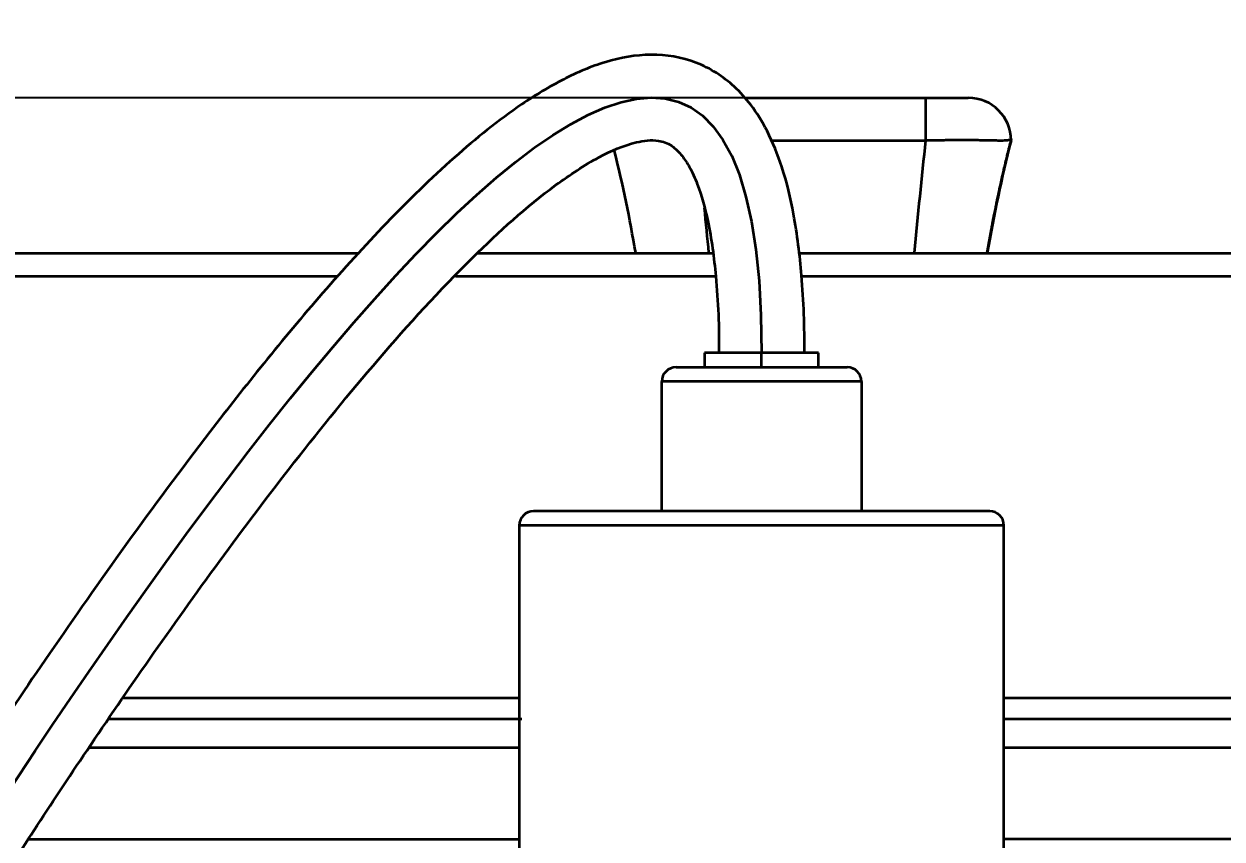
# Model space of a CAD drawing. Header units: millimetres. Extents: x 101 to 1819, y 134 to 1482.
# Drawn here: x 328.7 to 412.8, y 1298.1 to 1355.3 of the extents above; entities that cross this region are included whole.
import ezdxf

# ---------------------------------------------------------------- set-up
doc = ezdxf.new("R2010")
doc.units = ezdxf.units.MM
doc.layers.add('1', color=7, linetype='Continuous', lineweight=18)
doc.layers.add('尺寸线层', color=3, linetype='Continuous', lineweight=18)
doc.styles.add('HZ', font='', dxfattribs={"width": 0.8})
doc.styles.get('HZ').set_extended_font_data('宋体')
doc.dimstyles.new('JP20', dxfattribs={"dimtxt": 20, "dimasz": 18, "dimexe": 0.18, "dimexo": 0.0625, "dimgap": 0.09, "dimtad": 1, "dimdec": 1, "dimzin": 12, "dimdsep": 46, "dimtxsty": 'HZ', "dimcen": 0.09, "dimdle": 36, "dimclrd": 136, "dimclre": 4, "dimclrt": 6, "dimadec": 0, "dimazin": 0, "dimtfac": 1, "dimtdec": 1, "dimtmove": 0, "dimatfit": 3, "dimfxl": 1, "dimtolj": 1, "dimarcsym": 0})

# ---------------------------------------------------------------- blocks, each defined once
blk = doc.blocks.new('*X9')
at = {"layer": 'Defpoints', "color": 0}
for p in [(501.0882644968433, 1418.820839111358), (266.8882644968435, 1298.095254581548), (501.0882644968433, 1298.095254581548)]:
    blk.add_point(p, dxfattribs=at)
at = {"layer": '尺寸线层', "color": 4, "linetype": 'Continuous', "lineweight": -2}
for p, q in [((266.8882644968435, 1298.157754581548), (266.8882644968435, 1419.000839111358)), ((501.0882644968433, 1298.157754581548), (501.0882644968433, 1419.000839111358))]:
    blk.add_line(p, q, dxfattribs=at)
at = {"layer": '尺寸线层', "color": 136, "linetype": 'Continuous', "lineweight": -2}
blk.add_line((284.8882644968435, 1418.820839111358), (483.0882644968433, 1418.820839111358), dxfattribs=at)
at = {"layer": '尺寸线层', "color": 136}
for points in [[(284.8882644968435, 1421.820839111358), (284.8882644968435, 1415.820839111358), (266.8882644968435, 1418.820839111358)], [(483.0882644968433, 1415.820839111358), (483.0882644968433, 1421.820839111358), (501.0882644968433, 1418.820839111358)]]:
    blk.add_solid(points, dxfattribs=at)
at = {"layer": '尺寸线层', "color": 6, "insert": (383.9882644968434, 1428.910839111358), "char_height": 20, "attachment_point": 5, "style": 'HZ', "bg_fill": 3, "box_fill_scale": 1.1, "bg_fill_color": 256, "bg_fill_true_color": 13158600, "bg_fill_transparency": 0}
blk.add_mtext('\\A1;234', dxfattribs=at)
blk = doc.blocks.new('*X10')
at = {"layer": 'Defpoints', "color": 0}
for p in [(391.9883034489521, 1350.095265294635), (123.920852745644, 893.0952652946348), (310.856035233769, 893.0952652946348)]:
    blk.add_point(p, dxfattribs=at)
at = {"layer": '尺寸线层', "color": 4, "linetype": 'Continuous', "lineweight": -2}
for p, q in [((391.9258034489521, 1350.095265294635), (123.740852745644, 1350.095265294635)), ((310.793535233769, 893.0952652946348), (123.740852745644, 893.0952652946348))]:
    blk.add_line(p, q, dxfattribs=at)
at = {"layer": '尺寸线层', "color": 136, "linetype": 'Continuous', "lineweight": -2}
blk.add_line((123.920852745644, 1332.095265294635), (123.920852745644, 911.0952652946348), dxfattribs=at)
at = {"layer": '尺寸线层', "color": 136}
for points in [[(126.920852745644, 1332.095265294635), (120.920852745644, 1332.095265294635), (123.920852745644, 1350.095265294635)], [(120.920852745644, 911.0952652946348), (126.920852745644, 911.0952652946348), (123.920852745644, 893.0952652946348)]]:
    blk.add_solid(points, dxfattribs=at)
at = {"layer": '尺寸线层', "color": 6, "insert": (113.830852745644, 1121.595265294635), "char_height": 20, "attachment_point": 5, "rotation": 90, "style": 'HZ', "bg_fill": 3, "box_fill_scale": 1.1, "bg_fill_color": 256, "bg_fill_true_color": 13158600, "bg_fill_transparency": 0}
blk.add_mtext('\\A1;457', dxfattribs=at)

msp = doc.modelspace()

# ---------------------------------------------------------------- linework, layer by layer
at = {"layer": '1', "color": 0, "linetype": 'Continuous', "lineweight": 35}
for p, q in [((379.2813034489527, 1350.095265294635), (394.9883034489521, 1350.095265294635)), ((391.9883034489521, 1350.095265294635), (391.9883034489521, 1347.095265294635)), ((376.4882644968948, 1332.195254581548), (376.4882644968948, 1331.195254581548)), ((384.4882644968948, 1332.195254581548), (376.4882644968948, 1332.195254581548)), ((380.4882644968948, 1331.195254581548), (380.4882644968948, 1332.195254581548)), ((384.4882644968948, 1331.195254581548), (384.4882644968948, 1332.195254581548)), ((374.4882644968948, 1331.195254581548), (386.4882644968948, 1331.195254581548)), ((373.4882644968948, 1321.095254581548), (373.4882644968948, 1330.195254581548)), ((387.4882644968948, 1330.195254581548), (373.4882644968948, 1330.195254581548)), ((387.4882644968948, 1330.195254581548), (387.4882644968948, 1321.095254581548)), ((396.4882644968948, 1321.095254581548), (364.4882644968948, 1321.095254581548)), ((363.4882644968948, 1320.095254581548), (363.4882644968948, 1293.364004581548)), ((397.4882644968948, 1320.095254581548), (363.4882644968948, 1320.095254581548)), ((397.4882644968948, 1293.364004581548), (397.4882644968948, 1320.095254581548)), ((329.050576996844, 1298.095254581548), (363.488420746844, 1298.095254581548)), ((501.0882644968433, 1298.095254581548), (397.4875457468434, 1298.095254581548))]:
    msp.add_line(p, q, dxfattribs=at)
for centre, radius, start, end in [((394.9883034489521, 1347.095265294635), 3, 0, 90), ((374.4882644968948, 1330.195254581548), 1, 90, 180), ((386.4882644968948, 1330.195254581548), 1, 0, 90), ((364.4882644968948, 1320.095254581548), 1, 90, 180), ((396.4882644968948, 1320.095254581548), 1, 0, 90)]:
    msp.add_arc(centre, radius, start, end, dxfattribs=at)
for points, knots in [([(383.488263085339, 1332.195254581548), (383.5129016369483, 1334.015908094249), (383.379858112221, 1337.267311956805), (382.8627022226874, 1341.645520613277), (382.0496899466589, 1345.05122527206), (381.017770534082, 1347.633212329301), (379.8616587121705, 1349.520319268144), (378.292382497697, 1351.276749682463), (375.9574285876834, 1352.768290288121), (372.722918960093, 1353.298406087663), (369.5141021931522, 1352.719520242351), (366.4897621663777, 1351.427865827068), (362.8827907724208, 1349.221273965018), (358.7097905460814, 1345.833901550256), (354.0995526459992, 1341.324033122188), (349.6871917710514, 1336.451224657781), (345.5837575913465, 1331.536750718589), (340.9431134271317, 1325.64170666789), (335.861204243628, 1318.772554447867), (330.5493612208484, 1311.194492126985), (326.6280393152383, 1305.35546955641), (323.8695215583921, 1301.149169041052), (321.7597594410336, 1297.883816771536), (319.7079922858129, 1294.654245575519), (317.7736875224919, 1291.559918675449), (316.1790596659921, 1288.969342466541), (315.1083089149342, 1287.198383817949), (314.8599851287172, 1286.786179290054), (314.851299664153, 1286.768023050407)], [0, 0, 0, 0, 4.436313721827335, 7.965970122648032, 10.76042890499346, 12.97631996505753, 14.74118040253223, 16.14591011604367, 18.71765177283233, 21.34299948811464, 23.9627336278429, 26.58624543013056, 29.3475870366499, 34.29149431355042, 39.73509194925378, 45.22963557433565, 50.58294840727508, 55.7407883589947, 64.19254260242882, 72.5769580730606, 80.48035712073431, 84.17342726198781, 87.99942321984159, 93.19747833342383, 98.03495478220023, 103.6447563442657, 110.0501723368811, 116.0540506050764, 116.0540506050764, 116.0540506050764, 116.0540506050764]), ([(320.0147537344992, 1283.712512695329), (320.0180351269209, 1283.720151726654), (320.198643900776, 1284.020137214985), (321.0223535094692, 1285.385407081098), (322.2973843665059, 1287.465734794346), (323.9319590420728, 1290.097184968369), (325.779326788208, 1293.027513570182), (327.6876129727516, 1296.006616001159), (330.0277444066141, 1299.609987381167), (333.2014364835122, 1304.402999687306), (337.5525649609308, 1310.763993714725), (342.4169116401918, 1317.57958542251), (347.7432759591156, 1324.655976891539), (353.5954725653046, 1331.870623584766), (359.626040305935, 1338.492611222042), (364.8669698989816, 1343.252892353068), (368.8129122949331, 1345.880317547588), (371.2575440543524, 1346.965995891724), (372.9034886018735, 1347.180757144679), (373.7365524945308, 1346.980024605787), (374.3357120436858, 1346.668289549144), (374.9114231478125, 1346.069909979071), (375.5041114288879, 1345.15741318434), (376.1730117510451, 1343.64323644528), (376.8662117700605, 1341.071895033661), (377.3787078480291, 1337.094696048251), (377.522475317026, 1333.99897881176), (377.4882659084378, 1332.195254581548)], [0, 0, 0, 0, 4.999966285331865, 10.57574590705317, 15.54293509535899, 19.93309656858056, 24.87127131565392, 28.71577331058676, 31.78943218804054, 38.25892203915814, 45.24455998945552, 52.45039458465286, 59.70459003464642, 67.2649174423867, 75.09186443896972, 81.24180287212923, 84.09808413827321, 86.3261625911171, 87.55039586687244, 87.9255942293441, 88.34771875848702, 89.14258804975087, 89.86382159931703, 90.92943687443987, 93.05674531995817, 96.16180268775496, 100.4201409102984, 100.4201409102984, 100.4201409102984, 100.4201409102984]), ([(381.1521751662995, 1347.105408092365), (381.4307627056951, 1347.106668275441), (381.7093526228819, 1347.107209667203), (382.6546304311369, 1347.107504043681), (383.3213255885375, 1347.105060452794), (385.3214038238812, 1347.099917360636), (386.6547813379566, 1347.09944287824), (389.3215420875986, 1347.096942819653), (390.6549218790715, 1347.09490839367), (391.9883034489521, 1347.095265294635)], [0, 0, 0, 0, 0.8357796727918287, 0.8357796727918287, 2.835851779390555, 2.835851779390555, 6.835995992588006, 6.835995992588006, 10.83614020578546, 10.83614020578546, 10.83614020578546, 10.83614020578546]), ([(397.9883034176819, 1347.094832787403), (397.9883043287418, 1347.108834067713), (397.9784605230898, 1347.116425961168), (397.9399340939199, 1347.123283821508), (397.9112378990267, 1347.122499016458), (397.8349964255394, 1347.116329211729), (397.7874463751323, 1347.11091813969), (397.7158751885081, 1347.103914246555), (397.7009365145759, 1347.102502048187), (397.6699080898261, 1347.099740152188), (397.6217101109833, 1347.095697176342), (397.5686027087977, 1347.09229588493), (397.4559495728518, 1347.087253832605), (397.3722804151175, 1347.086195395281), (397.1879801073928, 1347.086369692538), (397.0873480599139, 1347.087599342791), (396.9507460163341, 1347.089683533765), (396.9228837731916, 1347.090130037321), (396.8660653088436, 1347.091069686161), (396.8370803819817, 1347.091563328866), (396.7486639606523, 1347.093097496577), (396.6879955333679, 1347.094185212768), (396.5009232283173, 1347.097599838676), (396.3694641919847, 1347.100049802561), (396.0933175221226, 1347.105798904232), (395.9486293664713, 1347.109118122708), (395.7215715819693, 1347.11371992693), (395.6442118639379, 1347.115194780208), (395.5256215862646, 1347.117221556766), (395.48566618116, 1347.117866463737), (395.4048956194201, 1347.11908154436), (395.3640369585128, 1347.119652170231), (395.1586604255144, 1347.122276779791), (394.9902242196267, 1347.123635512876), (394.6453442107068, 1347.124625125631), (394.4688997459416, 1347.124256909993), (394.1080215510647, 1347.122068490903), (393.923588260257, 1347.120245089159), (393.6879191706767, 1347.117170670674), (393.6405283682861, 1347.11651764067), (393.545226907022, 1347.115144945308), (393.4973478524607, 1347.114425667228), (393.3536373932893, 1347.112198581101), (393.2575079161616, 1347.110617022172), (392.9681618572504, 1347.105795424444), (392.7739901763416, 1347.102455187712), (392.383088611773, 1347.097191048573), (392.1863589958011, 1347.095265462048), (391.9883034489521, 1347.095265294635)], [0, 0, 0, 0, 0.3758930203606526, 0.3758930203606526, 0.7517860407213053, 0.7517860407213053, 1.127679061081958, 1.127679061081958, 1.221652316172146, 1.221652316172146, 1.315625571262335, 1.503572081442713, 1.503572081442713, 1.87946510180337, 1.87946510180337, 2.255358122164028, 2.255358122164028, 2.349331377254238, 2.349331377254238, 2.443304632344447, 2.443304632344447, 2.631251142524951, 2.631251142524951, 3.007144162885877, 3.007144162885877, 3.383037183246805, 3.383037183246805, 3.570983693427268, 3.570983693427268, 3.664956948517468, 3.664956948517468, 3.758930203607667, 3.758930203607667, 4.134823223968469, 4.134823223968469, 4.510716244329267, 4.510716244329267, 4.886609264690068, 4.886609264690068, 4.980582519780261, 4.980582519780261, 5.074555774870452, 5.074555774870452, 5.262502285050864, 5.262502285050864, 5.638395305411668, 5.638395305411668, 6.014288325772471, 6.014288325772471, 6.014288325772471, 6.014288325772471]), ([(311.8498391847625, 1339.195254581475), (312.2256167325959, 1339.195254581475), (312.6013941453866, 1339.195254581475), (313.3529488860131, 1339.195254581475), (313.7287262140435, 1339.195254581476), (314.8560583099515, 1339.195254581476), (315.6076131691871, 1339.195254581476), (317.8622776741986, 1339.195254581477), (319.3653872557234, 1339.195254581478), (323.8747160488192, 1339.195254581481), (326.8809352939779, 1339.195254581482), (332.8933737502766, 1339.195254581485), (335.8995929803359, 1339.195254581486), (341.9120314401798, 1339.195254581489), (346.3604844314686, 1339.195254581492), (350.8089374229821, 1339.195254581494), (352.2511711845664, 1339.195254581495)], [0, 0, 0, 0, 1.127332209994992, 1.127332209994992, 2.254664419989984, 2.254664419989984, 4.509328839979966, 4.509328839979966, 9.018657679959933, 9.018657679959933, 18.03731535991985, 18.03731535991985, 27.05597303987976, 27.05597303987976, 36.07463071983967, 40.40133199980392, 40.40133199980392, 40.40133199980392, 40.40133199980392]), ([(383.0882161740656, 1339.19525458151), (383.3918443359416, 1339.19525458151), (383.6954724978168, 1339.19525458151), (408.0488544977152, 1339.195254581521), (432.0986083357402, 1339.195254581533), (456.1483621737652, 1339.195254581545)], [0, 0, 0, 0, 0.9108844856206715, 0.9108844856206715, 73.06014599969967, 73.06014599969967, 73.06014599969967, 73.06014599969967]), ([(311.8091514553225, 1337.603567007616), (311.8560844157118, 1337.602092673952), (311.9031314153017, 1337.600671277918), (311.997112202147, 1337.597946431422), (312.1380841537866, 1337.594030637514), (312.4670239851312, 1337.586105638004), (312.9369523878868, 1337.578302935591), (313.3129087108446, 1337.575856651487), (313.6888708836177, 1337.575287990229), (313.8768549874894, 1337.575972822564), (314.8167866085514, 1337.583638222254), (315.5687151499251, 1337.586167761384), (317.824472282733, 1337.583485314096), (319.3283172319543, 1337.582675519299), (323.8398599336324, 1337.583468171869), (326.8475516102817, 1337.583615728309), (332.8629371327688, 1337.583287878272), (335.8706299363776, 1337.583231395447), (341.8860155489156, 1337.583252815233), (344.8937083539204, 1337.583257064179), (348.8616072188861, 1337.583258709662), (349.821813278355, 1337.583259571528), (350.7820193377747, 1337.583260827259)], [0, 0, 0, 0, 0.1409865234034885, 0.1409865234034885, 0.281973046806977, 0.5639460936139928, 1.127892187228068, 1.691838280842143, 1.691838280842143, 2.255784374456219, 2.255784374456219, 4.511568748912477, 4.511568748912477, 9.023137497824953, 9.023137497824953, 18.04627499564996, 18.04627499564996, 27.06941249347497, 27.06941249347497, 36.09254999129999, 36.09254999129999, 38.97318703166622, 38.97318703166622, 38.97318703166622, 38.97318703166622]), ([(383.2899151753554, 1337.583353496186), (383.5245150566743, 1337.583353802914), (383.7591149379987, 1337.583354086129), (408.0552572713514, 1337.583380876542), (432.1167997233752, 1337.583407407515), (456.1783421753989, 1337.583433937734)], [0, 0, 0, 0, 0.7037996439883181, 0.7037996439883181, 72.88842700008792, 72.88842700008792, 72.88842700008792, 72.88842700008792]), ([(333.3003243207522, 1304.512896903349), (333.5500552058438, 1304.512899744865), (343.6131722052651, 1304.513014785977), (353.6762892046081, 1304.513123760065), (363.4896753188896, 1304.513232222811)], [0, 0, 0, 0, 0.7491926553174614, 30.18935099999973, 30.18935099999973, 30.18935099999973, 30.18935099999973])]:
    msp.add_open_spline(points, degree=3, knots=knots, dxfattribs=at)
for points, degree in [([(317.3616137132212, 1285.121164673677), (317.3616188226933, 1285.121173270961), (380.4882644968948, 1391.339163629121), (380.4882644968948, 1332.195254581548)], 3), ([(391.9883034489521, 1347.095265294635), (391.7077857447766, 1344.495345109589), (391.4406310141821, 1341.866441607056), (391.1876754685063, 1339.21775311174)], 3), ([(397.9891442444077, 1347.095110978701), (397.3254054510999, 1344.495261486827), (396.769693642309, 1341.866432487296), (396.3232625164901, 1339.217821598813)], 3), ([(396.3238111739583, 1339.21313350132), (397.0123743060776, 1343.305140315578), (398.0250312602329, 1347.235380680376)], 2), ([(371.6534862627359, 1339.217769573424), (371.2493892746079, 1341.615088204641), (370.7557645837642, 1343.996198960351), (370.173542209538, 1346.354281698776)], 3), ([(396.3226447569941, 1339.217640834989), (396.6656160285575, 1341.252908194699), (397.0731153774923, 1343.276493639866), (397.5445737166428, 1345.284223864687)], 3), ([(376.7889390134214, 1339.217637286951), (376.6885021837179, 1340.269314443283), (376.585826806986, 1341.31787245498), (376.4809652275644, 1342.362735534306)], 3), ([(360.5731371743996, 1339.195254581498), (366.0617418411275, 1339.195254581501), (371.5503465079164, 1339.195254581504), (377.0389511743997, 1339.195254581506)], 3), ([(359.0155781755238, 1337.583279618065), (365.1008925084161, 1337.583298231199), (371.186206840709, 1337.583324649913), (377.2715211754194, 1337.583341105963)], 3), ([(335.6932368679873, 1308.000951730298), (344.9591518664411, 1308.001068103397), (354.2250668663683, 1308.001187716841), (363.4909818657279, 1308.001306145957)], 3), ([(397.4864708632895, 1308.001730891953), (426.2916741943382, 1308.002086143806), (455.0968775253868, 1308.002441386429), (483.9020808564355, 1308.002796619821)], 3), ([(334.6641313445598, 1306.529637082021), (344.3320083438302, 1306.529756089655), (353.9998853430989, 1306.529874995353), (363.6677623423666, 1306.529993802135)], 3), ([(397.4855593396087, 1306.530408984237), (426.2893810041396, 1306.530762274144), (455.0932026686551, 1306.531114717267), (483.8970243331587, 1306.531466393441)], 3), ([(397.4874243165559, 1304.513623377197), (426.2876473145989, 1304.513961992931), (455.0878703126418, 1304.514300599421), (483.8880933106848, 1304.514639196668)], 3)]:
    msp.add_open_spline(points, degree=degree, dxfattribs=at)

# ---------------------------------------------------------------- next in the draw order: dimensions: what is measured, and where the dimension line sits
at = {"layer": '尺寸线层', "color": 0}
dim = msp.add_linear_dim(base=(501.0882644968433, 1418.820839111358), p1=(266.8882644968435, 1298.095254581548), p2=(501.0882644968433, 1298.095254581548), dimstyle='JP20', override={"dimscale": 1, "dimdec": 0, "dimsah": 1, "dimtfill": 1, "dimtzin": 8}, dxfattribs=at)
dim.commit()
dim.dimension.update_dxf_attribs({"geometry": '*X9', "text_midpoint": (383.9882644968434, 1428.910839111358)})

# ---------------------------------------------------------------- next in the draw order: dimensions: what is measured, and where the dimension line sits
dim = msp.add_linear_dim(base=(123.920852745644, 893.0952652946348), p1=(391.9883034489521, 1350.095265294635), p2=(310.856035233769, 893.0952652946348), angle=90, dimstyle='JP20', override={"dimscale": 1, "dimsah": 1, "dimtfill": 1, "dimtzin": 8}, dxfattribs=at)
dim.commit()
dim.dimension.update_dxf_attribs({"geometry": '*X10', "text_midpoint": (113.830852745644, 1121.595265294635)})

doc.saveas('drawing.dxf')
